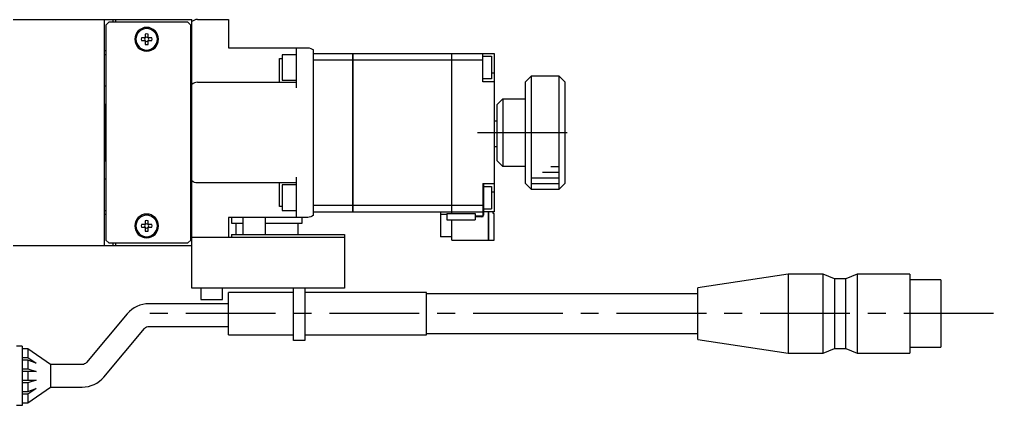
# Model space of a CAD drawing. Extents: x 0 to 729, y -8 to 416.
# Drawn here: x 556.9 to 729.2, y 246 to 314.3 of the extents above; entities that cross this region are included whole.
import ezdxf

# ---------------------------------------------------------------- set-up
doc = ezdxf.new("R2010")
doc.units = 0
doc.header["$LTSCALE"] = 0.5
doc.linetypes.add('CENTER', pattern=[50.8, 31.75, -6.35, 6.35, -6.35])
for name, color, linetype in [('MSM_CENTER', 1, 'CENTER'), ('MSM_CONTINUOUS', 7, 'CONTINUOUS'), ('MSM_NARROW', 5, 'CONTINUOUS')]:
    doc.layers.add(name, color=color, linetype=linetype)

msp = doc.modelspace()

# ---------------------------------------------------------------- linework, layer by layer
at = {"layer": 'MSM_CENTER'}
for p, q in [((637.91, 294.25), (655.91, 294.25)), ((729.22, 262.25), (577.41, 262.25))]:
    msp.add_line(p, q, dxfattribs=at)
at = {"layer": 'MSM_CONTINUOUS'}
for p, q in [((549.91, 314.25), (587.41, 314.25)), ((571.91, 314.25), (571.91, 274.25)), ((572.71, 313.75), (572.21, 313.25)), ((586.71, 313.75), (572.71, 313.75)), ((573.41, 314.25), (573.41, 313.75)), ((573.91, 314.25), (573.91, 313.75)), ((587.21, 313.25), (586.71, 313.75)), ((587.41, 266.75), (587.41, 314.25)), ((588.41, 314.25), (593.91, 314.25)), ((593.91, 314.25), (593.91, 309.25)), ((572.21, 313.25), (572.21, 275.25)), ((587.21, 275.25), (587.21, 313.25)), ((579.17, 310.99), (578.49, 310.99)), ((578.49, 310.51), (579.17, 310.51)), ((579.17, 311.67), (579.17, 310.99)), ((579.17, 310.51), (579.17, 309.83)), ((579.65, 310.99), (579.65, 311.67)), ((580.33, 310.99), (579.65, 310.99)), ((579.65, 309.83), (579.65, 310.51)), ((579.65, 310.51), (580.33, 310.51)), ((571.91, 308.75), (572.21, 308.75)), ((587.41, 308.75), (587.21, 308.75)), ((593.91, 309.25), (607.91, 309.25)), ((605.91, 302.15), (605.91, 309.25)), ((608.91, 279.63), (608.91, 308.87)), ((572.21, 308), (571.91, 308)), ((602.91, 303.15), (602.91, 307.33)), ((602.91, 307.33), (603.41, 307.33)), ((605.91, 308), (603.41, 308)), ((603.41, 308), (603.41, 303.5)), ((608.91, 308.25), (615.9, 308.25)), ((608.91, 307.1), (615.9, 307.1)), ((615.9, 280.25), (615.9, 308.25)), ((615.91, 308.24), (615.9, 308.24)), ((615.91, 307.09), (615.9, 307.09)), ((615.91, 308.25), (615.91, 280.25)), ((615.91, 308.25), (633.4, 308.25)), ((615.91, 307.1), (633.4, 307.1)), ((633.4, 279.95), (633.4, 308.25)), ((633.41, 308.24), (633.4, 308.24)), ((633.41, 307.09), (633.4, 307.09)), ((633.41, 308.25), (640.91, 308.25)), ((633.41, 279.95), (633.41, 308.25)), ((633.41, 307.1), (638.91, 307.1)), ((638.91, 303.25), (638.91, 308.25)), ((638.91, 307.75), (640.41, 307.75)), ((640.41, 307.75), (640.41, 303.75)), ((640.91, 308.25), (640.91, 280.25)), ((587.41, 304.25), (587.21, 304.25)), ((603.41, 303.5), (605.91, 303.5)), ((640.41, 303.75), (638.91, 303.75)), ((640.91, 304.75), (640.41, 304.75)), ((647.41, 304.25), (646.41, 303.25)), ((652.41, 304.25), (647.41, 304.25)), ((647.41, 304.25), (647.41, 284.25)), ((653.41, 303.25), (652.41, 304.25)), ((652.41, 284.25), (652.41, 304.25)), ((571.91, 302.5), (572.21, 302.5)), ((587.21, 303.25), (587.41, 303.25)), ((587.41, 301.75), (587.21, 301.75)), ((588.41, 303.15), (605.91, 303.15)), ((640.91, 303.25), (638.91, 303.25)), ((646.41, 285.25), (646.41, 303.25)), ((653.41, 303.25), (653.41, 285.25)), ((642.41, 300.25), (641.41, 299.25)), ((642.41, 300.25), (642.41, 288.25)), ((642.41, 300.25), (646.41, 300.25)), ((572.11, 299.25), (571.91, 299.05)), ((572.21, 299.25), (572.11, 299.25)), ((572.11, 299.25), (572.11, 289.25)), ((641.41, 289.25), (641.41, 299.25)), ((641.41, 296.25), (640.91, 296.25)), ((641.41, 291.75), (640.91, 291.75)), ((571.91, 289.45), (572.11, 289.25)), ((572.11, 289.25), (572.21, 289.25)), ((641.41, 289.25), (642.41, 288.25)), ((646.41, 288.25), (642.41, 288.25)), ((587.21, 286.75), (587.41, 286.75)), ((605.91, 279.25), (605.91, 286.35)), ((572.21, 286), (571.91, 286)), ((587.21, 285.25), (587.41, 285.25)), ((605.91, 285.35), (588.41, 285.35)), ((602.91, 281.17), (602.91, 285.35)), ((605.91, 285), (603.41, 285)), ((603.41, 285), (603.41, 280.5)), ((638.91, 285.25), (640.91, 285.25)), ((638.91, 285.25), (638.91, 279.65)), ((639.01, 285.25), (639.01, 279.65)), ((639.01, 284.75), (640.41, 284.75)), ((640.41, 284.75), (640.41, 280.75)), ((646.41, 285.25), (647.41, 284.25)), ((652.41, 284.25), (653.41, 285.25)), ((587.21, 284.25), (587.41, 284.25)), ((640.91, 283.75), (640.41, 283.75)), ((647.41, 284.25), (652.41, 284.25)), ((603.41, 281.17), (602.91, 281.17)), ((608.91, 281.41), (615.9, 281.41)), ((615.91, 281.41), (615.9, 281.41)), ((615.91, 281.41), (633.4, 281.41)), ((633.41, 281.41), (633.4, 281.41)), ((633.41, 281.41), (638.91, 281.41)), ((571.91, 280.5), (572.21, 280.5)), ((572.21, 279.75), (571.91, 279.75)), ((587.21, 279.75), (587.41, 279.75)), ((607.91, 279.25), (593.91, 279.25)), ((593.91, 279.25), (593.91, 275.75)), ((594.41, 279.25), (594.41, 278.25)), ((596.41, 279.25), (596.41, 276.25)), ((600.41, 276.25), (600.41, 279.25)), ((603.41, 280.5), (605.91, 280.5)), ((606.91, 278.25), (606.91, 279.25)), ((608.91, 280.25), (615.9, 280.25)), ((615.91, 280.26), (615.9, 280.26)), ((615.91, 280.25), (633.4, 280.25)), ((631.41, 280.25), (631.41, 275.85)), ((632.51, 279.75), (631.41, 279.75)), ((632.51, 279.95), (637.51, 279.95)), ((632.51, 279.95), (632.51, 278.85)), ((633.41, 280.26), (633.4, 280.26)), ((633.41, 280.25), (638.91, 280.25)), ((637.51, 279.95), (637.51, 278.85)), ((638.71, 279.45), (637.51, 279.45)), ((638.71, 279.35), (637.51, 279.35)), ((638.91, 280.75), (640.41, 280.75)), ((640.91, 280.25), (639.01, 280.25)), ((639.9, 275.25), (639.9, 280.25)), ((639.91, 280.25), (639.91, 275.25)), ((640.71, 279.95), (640.71, 280.25)), ((640.91, 279.95), (640.71, 279.95)), ((640.91, 275.25), (640.91, 279.95)), ((579.17, 277.99), (578.49, 277.99)), ((578.49, 277.51), (579.17, 277.51)), ((579.17, 278.67), (579.17, 277.99)), ((579.17, 277.51), (579.17, 276.83)), ((579.65, 277.99), (579.65, 278.67)), ((580.33, 277.99), (579.65, 277.99)), ((579.65, 277.51), (580.33, 277.51)), ((579.65, 276.83), (579.65, 277.51)), ((594.41, 278.25), (596.41, 278.25)), ((595.16, 278.25), (595.16, 276.25)), ((600.41, 278.25), (606.91, 278.25)), ((606.16, 278.25), (606.16, 276.25)), ((632.51, 278.85), (637.51, 278.85)), ((633.4, 276.25), (633.4, 278.85)), ((633.41, 275.25), (633.41, 278.85)), ((587.41, 275.75), (614.41, 275.75)), ((594.41, 276.25), (614.41, 276.25)), ((594.41, 276.25), (594.41, 275.75)), ((614.41, 276.25), (614.41, 266.75)), ((633.41, 275.85), (631.41, 275.85)), ((633.41, 276.25), (633.4, 276.25)), ((587.41, 274.25), (549.91, 274.25)), ((572.21, 275.25), (572.71, 274.75)), ((572.71, 274.75), (586.71, 274.75)), ((573.41, 274.75), (573.41, 274.25)), ((573.91, 274.75), (573.91, 274.25)), ((586.71, 274.75), (587.21, 275.25)), ((633.41, 275.25), (639.9, 275.25)), ((639.91, 275.26), (639.9, 275.26)), ((639.91, 275.25), (640.91, 275.25)), ((692.91, 269.25), (676.91, 266.82)), ((699.11, 269.25), (692.91, 269.25)), ((692.91, 269.25), (692.91, 255.25)), ((701.11, 268.4), (699.11, 269.25)), ((699.11, 255.25), (699.11, 269.25)), ((705.11, 269.25), (703.11, 268.4)), ((714.41, 269.25), (705.11, 269.25)), ((705.11, 269.25), (705.11, 255.25)), ((714.41, 269.25), (714.41, 255.25)), ((703.11, 268.4), (701.11, 268.4)), ((701.11, 268.4), (701.11, 256.1)), ((703.11, 256.1), (703.11, 268.4)), ((719.91, 268.2), (714.41, 268.2)), ((719.91, 268.2), (719.91, 256.3)), ((614.41, 266.75), (587.41, 266.75)), ((589.01, 266.75), (589.01, 264.75)), ((592.81, 264.75), (592.81, 266.75)), ((605.41, 266), (593.91, 266)), ((593.91, 258.5), (593.91, 266)), ((605.41, 257.5), (605.41, 266.75)), ((607.41, 266.75), (607.41, 257.5)), ((628.91, 266), (607.41, 266)), ((628.91, 258.5), (628.91, 266)), ((676.91, 265.75), (628.91, 265.75)), ((676.91, 257.68), (676.91, 266.82)), ((593.91, 263.98), (579.81, 263.98)), ((589.01, 264.75), (592.81, 264.75)), ((575.98, 262.19), (568.78, 253.61)), ((571.84, 251.04), (579.04, 259.62)), ((579.81, 259.98), (593.91, 259.98)), ((593.91, 258.5), (605.41, 258.5)), ((607.41, 258.5), (628.91, 258.5)), ((628.91, 258.75), (676.91, 258.75)), ((607.41, 257.5), (605.41, 257.5)), ((676.91, 257.68), (692.91, 255.25)), ((557.41, 256.5), (556.41, 256.5)), ((557.41, 256.5), (557.41, 246)), ((558.41, 256), (557.41, 256)), ((562.41, 253.25), (558.41, 256)), ((558.41, 256), (558.41, 254.5)), ((692.91, 255.25), (699.11, 255.25)), ((699.11, 255.25), (701.11, 256.1)), ((701.11, 256.1), (703.11, 256.1)), ((703.11, 256.1), (705.11, 255.25)), ((705.11, 255.25), (714.41, 255.25)), ((714.41, 256.3), (719.91, 256.3)), ((557.41, 254.5), (558.41, 254.5)), ((558.41, 254), (557.41, 254)), ((558.41, 254.5), (559.87, 253.5)), ((559.87, 253.5), (558.41, 254)), ((558.41, 254), (558.41, 252.5)), ((557.41, 252.5), (558.41, 252.5)), ((559.87, 252), (557.41, 252)), ((558.41, 252.5), (559.87, 252)), ((558.41, 252), (558.41, 250.5)), ((568.01, 253.25), (562.41, 253.25)), ((562.41, 253.25), (562.41, 249.25)), ((557.41, 250.5), (559.87, 250.5)), ((558.41, 250), (557.41, 250)), ((559.87, 250.5), (558.41, 250)), ((558.41, 250), (558.41, 248.5)), ((557.41, 248.5), (558.41, 248.5)), ((558.41, 246.5), (562.41, 249.25)), ((558.41, 248.5), (559.87, 249)), ((559.87, 249), (558.41, 248)), ((562.41, 249.25), (568.01, 249.25)), ((558.41, 248), (557.41, 248)), ((557.41, 246.5), (558.41, 246.5)), ((558.41, 248), (558.41, 246.5)), ((557.41, 246), (556.41, 246))]:
    msp.add_line(p, q, dxfattribs=at)
at = {"layer": 'MSM_CONTINUOUS', "extrusion": (0, 0, -1)}
for centre, radius in [((-579.41, 310.75), 2.1), ((-579.41, 310.75), 1.9), ((-579.41, 277.75), 2.1), ((-579.41, 277.75), 1.9)]:
    msp.add_circle(centre, radius, dxfattribs=at)
at = {"layer": 'MSM_CONTINUOUS'}
for centre, radius, start, end in [((588.41, 312.75), 1.5, 90, 131.8103), ((579.41, 310.75), 0.95, 165.3667, 194.6333), ((579.41, 310.75), 0.365, 138.8496, 221.1504), ((579.41, 310.75), 0.95, 75.3667, 104.6333), ((579.41, 310.75), 0.365, 48.8496, 131.1504), ((579.41, 310.75), 0.365, 228.8496, 311.1504), ((579.41, 310.75), 0.365, 318.8496, 41.1504), ((579.41, 310.75), 0.95, 345.3667, 14.6333), ((579.41, 310.75), 0.95, 255.3667, 284.6333), ((588.41, 301.65), 1.5, 90, 131.8103), ((638.71, 279.65), 0.3, 270, 0), ((579.41, 277.75), 0.95, 165.3667, 194.6333), ((579.41, 277.75), 0.365, 138.8496, 221.1504), ((579.41, 277.75), 0.95, 75.3667, 104.6333), ((579.41, 277.75), 0.365, 48.8496, 131.1504), ((579.41, 277.75), 0.365, 228.8496, 311.1504), ((579.41, 277.75), 0.365, 318.8496, 41.1504), ((579.41, 277.75), 0.95, 345.3667, 14.6333), ((579.41, 277.75), 0.95, 255.3667, 284.6333), ((579.81, 258.98), 5, 90, 140), ((568.01, 254.25), 5, 270, 320)]:
    msp.add_arc(centre, radius, start, end, dxfattribs=at)
at = {"layer": 'MSM_CONTINUOUS', "extrusion": (0, 0, -1)}
for centre, radius, start, end in [((-607.91, 307.75), 1.5, 90, 131.8103), ((-588.41, 286.85), 1.5, 270, 311.8103), ((-607.91, 280.75), 1.5, 228.1897, 270), ((-638.71, 279.65), 0.2, 180, 270), ((-579.81, 258.98), 1, 40, 90), ((-568.01, 254.25), 1, 220, 270)]:
    msp.add_arc(centre, radius, start, end, dxfattribs=at)
at = {"layer": 'MSM_NARROW'}
for p, q in [((650.91, 288.25), (652.41, 288.25)), ((647.41, 286.25), (652.41, 286.25)), ((649.41, 287.25), (652.41, 287.25)), ((647.41, 285.25), (652.41, 285.25))]:
    msp.add_line(p, q, dxfattribs=at)

doc.saveas('drawing.dxf')
